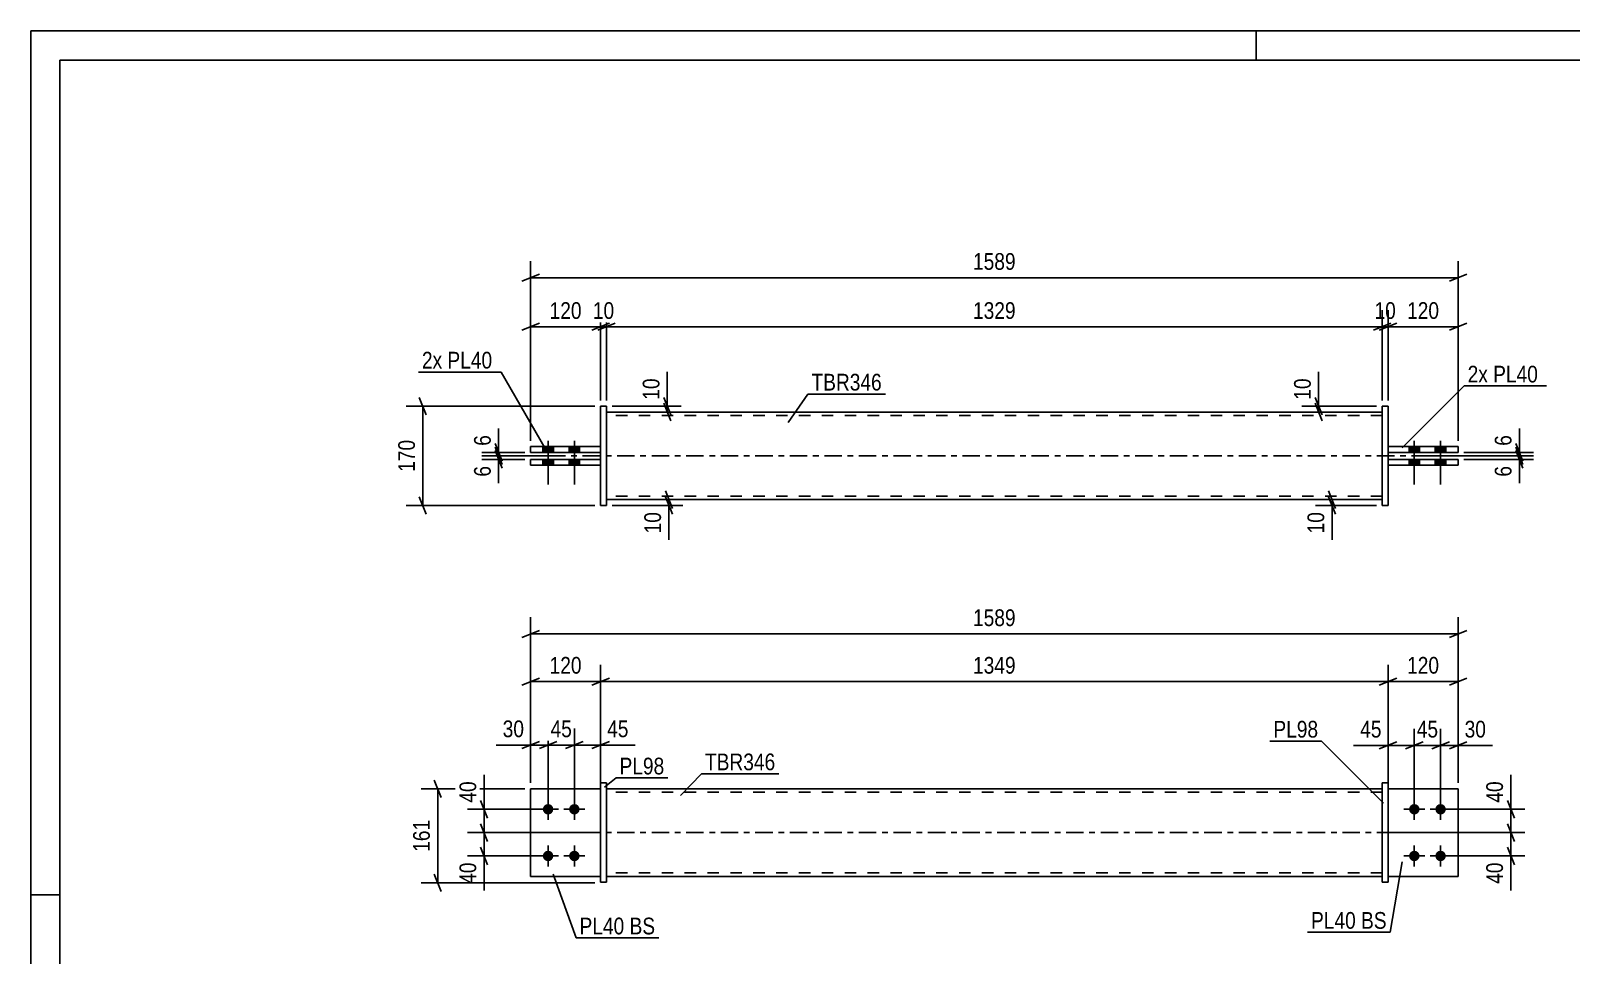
# Model space of a CAD drawing. Header units: millimetres. Extents: x 0 to 420, y 0 to 297.
# Drawn here: x 0 to 264, y 138.7 to 297 of the extents above; entities that cross this region are included whole.
import ezdxf

# ---------------------------------------------------------------- set-up
doc = ezdxf.new("R2010")
doc.units = ezdxf.units.MM
doc.linetypes.add('DXK_LINE_DOT2', pattern=[3.9198, 1.9599, -1.9599])
doc.linetypes.add('DXK_LINE_DOT3', pattern=[5.9187, 2.979, -0.9799, 0.9799, -0.9799])
doc.styles.add('Arial Narrow', font='ARIALN.TTF', dxfattribs={"height": 0.2})

# ---------------------------------------------------------------- blocks, each defined once
blk = doc.blocks.new('Unknown-581363297-1163')
at = {"color": 5, "linetype": 'Continuous'}
for p, q in [((420, 297), (0, 297)), ((0, 297), (0, 0)), ((0, 292), (0, 297)), ((210, 292), (210, 297)), ((415, 292), (5, 292)), ((5, 292), (5, 5)), ((5, 149), (0, 149))]:
    blk.add_line(p, q, dxfattribs=at)
blk = doc.blocks.new('Part-581363297-1799 - 1791')
at = {"color": 7, "linetype": 'DXK_LINE_DOT2'}
for p, q in [((244.6, 167.15), (232.6, 167.15)), ((232.6, 167.15), (232.6, 152.15)), ((244.6, 152.15), (244.6, 167.15)), ((232.6, 152.15), (244.6, 152.15))]:
    blk.add_line(p, q, dxfattribs=at)
blk = doc.blocks.new('Part-581363297-1804 - 1791')
at = {"color": 2, "linetype": 'Continuous'}
for p, q in [((244.6, 167.15), (232.6, 167.15)), ((244.6, 152.15), (244.6, 167.15)), ((232.6, 152.15), (244.6, 152.15))]:
    blk.add_line(p, q, dxfattribs=at)
at = {"color": 7, "linetype": 'DXK_LINE_DOT2'}
blk.add_line((232.6, 167.15), (232.6, 152.15), dxfattribs=at)
blk = doc.blocks.new('Part-581363297-1809 - 1791')
at = {"color": 2, "linetype": 'Continuous'}
for p, q in [((232.6, 168.15), (231.6, 168.15)), ((231.6, 168.15), (231.6, 151.15)), ((232.6, 151.15), (232.6, 168.15)), ((231.6, 151.15), (232.6, 151.15))]:
    blk.add_line(p, q, dxfattribs=at)
blk = doc.blocks.new('Part-581363297-1814 - 1791')
at = {"color": 7, "linetype": 'DXK_LINE_DOT2'}
for p, q in [((97.65, 167.15), (85.65, 167.15)), ((85.65, 167.15), (85.65, 152.15)), ((97.65, 152.15), (97.65, 167.15)), ((85.65, 152.15), (97.65, 152.15))]:
    blk.add_line(p, q, dxfattribs=at)
blk = doc.blocks.new('Part-581363297-1819 - 1791')
at = {"color": 2, "linetype": 'Continuous'}
for p, q in [((97.65, 167.15), (85.65, 167.15)), ((85.65, 167.15), (85.65, 152.15)), ((85.65, 152.15), (97.65, 152.15))]:
    blk.add_line(p, q, dxfattribs=at)
at = {"color": 7, "linetype": 'DXK_LINE_DOT2'}
blk.add_line((97.65, 152.15), (97.65, 167.15), dxfattribs=at)
blk = doc.blocks.new('Part-581363297-1824 - 1791')
at = {"color": 2, "linetype": 'Continuous'}
for p, q in [((97.65, 151.15), (97.65, 168.15)), ((97.65, 168.15), (98.65, 168.15)), ((98.65, 151.15), (98.65, 168.15)), ((97.65, 151.15), (98.65, 151.15))]:
    blk.add_line(p, q, dxfattribs=at)
blk = doc.blocks.new('Part-581363297-1829 - 1791')
at = {"color": 2, "linetype": 'Continuous'}
for p, q in [((98.65, 167.15), (231.6, 167.15)), ((98.65, 152.15), (231.6, 152.15))]:
    blk.add_line(p, q, dxfattribs=at)
at = {"color": 7, "linetype": 'DXK_LINE_DOT2'}
for p, q in [((98.65, 152.15), (98.65, 167.15)), ((231.6, 166.55), (98.65, 166.55)), ((231.6, 152.15), (231.6, 167.15)), ((231.6, 152.75), (98.65, 152.75))]:
    blk.add_line(p, q, dxfattribs=at)
at = {"color": 7, "linetype": 'DXK_LINE_DOT3'}
blk.add_line((88.65, 159.65), (241.6, 159.65), dxfattribs=at)
blk = doc.blocks.new('Bolt-581363297-1830 - 1791')
at = {"linetype": 'Continuous'}
for points in [[(237.1, 164.55, -1), (237.1, 162.75, -1)], [(241.6, 164.55, -1), (241.6, 162.75, -1)], [(237.1, 156.55, -1), (237.1, 154.75, -1)], [(241.6, 156.55, -1), (241.6, 154.75, -1)]]:
    blk.add_hatch(color=1, dxfattribs=at).paths.add_polyline_path(points)
at = {"color": 1, "linetype": 'Continuous'}
for p, q in [((237.1, 165.45), (237.1, 161.85)), ((241.6, 165.45), (241.6, 161.85)), ((235.3, 163.65), (238.9, 163.65)), ((239.8, 163.65), (243.4, 163.65)), ((237.1, 157.45), (237.1, 153.85)), ((241.6, 157.45), (241.6, 153.85)), ((235.3, 155.65), (238.9, 155.65)), ((239.8, 155.65), (243.4, 155.65))]:
    blk.add_line(p, q, dxfattribs=at)
blk = doc.blocks.new('Bolt-581363297-1831 - 1791')
at = {"linetype": 'Continuous'}
for points in [[(88.65, 162.75, -1), (88.65, 164.55, -1)], [(93.15, 162.75, -1), (93.15, 164.55, -1)], [(88.65, 154.75, -1), (88.65, 156.55, -1)], [(93.15, 154.75, -1), (93.15, 156.55, -1)]]:
    blk.add_hatch(color=1, dxfattribs=at).paths.add_polyline_path(points)
at = {"color": 1, "linetype": 'Continuous'}
for p, q in [((88.65, 161.85), (88.65, 165.45)), ((93.15, 161.85), (93.15, 165.45)), ((90.45, 163.65), (86.85, 163.65)), ((94.95, 163.65), (91.35, 163.65)), ((88.65, 153.85), (88.65, 157.45)), ((93.15, 153.85), (93.15, 157.45)), ((90.45, 155.65), (86.85, 155.65)), ((94.95, 155.65), (91.35, 155.65))]:
    blk.add_line(p, q, dxfattribs=at)
blk = doc.blocks.new('Part-581363297-2105 - 2086')
at = {"color": 2, "linetype": 'Continuous'}
for p, q in [((97.65, 215.69), (97.65, 232.69)), ((97.65, 232.69), (98.65, 232.69)), ((98.65, 215.69), (98.65, 232.69)), ((97.65, 215.69), (98.65, 215.69))]:
    blk.add_line(p, q, dxfattribs=at)
blk = doc.blocks.new('Bolt-581363297-2098 - 2086')
at = {"linetype": 'Continuous'}
for points in [[(87.75, 224.79), (89.55, 224.79), (89.55, 225.79), (87.75, 225.79)], [(87.75, 224.79), (89.55, 224.79), (89.55, 225.79), (87.75, 225.79)], [(92.25, 224.79), (94.05, 224.79), (94.05, 225.79), (92.25, 225.79)], [(92.25, 224.79), (94.05, 224.79), (94.05, 225.79), (92.25, 225.79)], [(87.75, 222.59), (89.55, 222.59), (89.55, 223.59), (87.75, 223.59)], [(87.75, 222.59), (89.55, 222.59), (89.55, 223.59), (87.75, 223.59)], [(92.25, 222.59), (94.05, 222.59), (94.05, 223.59), (92.25, 223.59)], [(92.25, 222.59), (94.05, 222.59), (94.05, 223.59), (92.25, 223.59)]]:
    blk.add_hatch(color=1, dxfattribs=at).paths.add_polyline_path(points)
at = {"color": 1, "linetype": 'Continuous'}
for p, q in [((87.75, 225.79), (87.75, 224.79)), ((87.75, 225.79), (87.75, 224.79)), ((88.65, 226.79), (88.65, 219.29)), ((88.65, 226.79), (88.65, 219.29)), ((89.55, 225.79), (89.55, 224.79)), ((89.55, 225.79), (89.55, 224.79)), ((92.25, 225.79), (92.25, 224.79)), ((92.25, 225.79), (92.25, 224.79)), ((93.15, 226.79), (93.15, 219.29)), ((93.15, 226.79), (93.15, 219.29)), ((94.05, 225.79), (94.05, 224.79)), ((94.05, 225.79), (94.05, 224.79)), ((87.75, 223.59), (87.75, 222.59)), ((87.75, 223.59), (87.75, 222.59)), ((89.55, 223.59), (89.55, 222.59)), ((89.55, 223.59), (89.55, 222.59)), ((92.25, 223.59), (92.25, 222.59)), ((92.25, 223.59), (92.25, 222.59)), ((94.05, 223.59), (94.05, 222.59)), ((94.05, 223.59), (94.05, 222.59))]:
    blk.add_line(p, q, dxfattribs=at)
blk = doc.blocks.new('Bolt-581363297-2099 - 2086')
at = {"linetype": 'Continuous'}
for points in [[(238, 225.79), (236.2, 225.79), (236.2, 224.79), (238, 224.79)], [(238, 225.79), (236.2, 225.79), (236.2, 224.79), (238, 224.79)], [(242.5, 225.79), (240.7, 225.79), (240.7, 224.79), (242.5, 224.79)], [(242.5, 225.79), (240.7, 225.79), (240.7, 224.79), (242.5, 224.79)], [(238, 223.59), (236.2, 223.59), (236.2, 222.59), (238, 222.59)], [(238, 223.59), (236.2, 223.59), (236.2, 222.59), (238, 222.59)], [(242.5, 223.59), (240.7, 223.59), (240.7, 222.59), (242.5, 222.59)], [(242.5, 223.59), (240.7, 223.59), (240.7, 222.59), (242.5, 222.59)]]:
    blk.add_hatch(color=1, dxfattribs=at).paths.add_polyline_path(points)
at = {"color": 1, "linetype": 'Continuous'}
for p, q in [((236.2, 225.79), (236.2, 224.79)), ((236.2, 225.79), (236.2, 224.79)), ((237.1, 226.79), (237.1, 219.29)), ((237.1, 226.79), (237.1, 219.29)), ((238, 225.79), (238, 224.79)), ((238, 225.79), (238, 224.79)), ((240.7, 225.79), (240.7, 224.79)), ((240.7, 225.79), (240.7, 224.79)), ((241.6, 226.79), (241.6, 219.29)), ((241.6, 226.79), (241.6, 219.29)), ((242.5, 225.79), (242.5, 224.79)), ((242.5, 225.79), (242.5, 224.79)), ((236.2, 223.59), (236.2, 222.59)), ((236.2, 223.59), (236.2, 222.59)), ((238, 223.59), (238, 222.59)), ((238, 223.59), (238, 222.59)), ((240.7, 223.59), (240.7, 222.59)), ((240.7, 223.59), (240.7, 222.59)), ((242.5, 223.59), (242.5, 222.59)), ((242.5, 223.59), (242.5, 222.59))]:
    blk.add_line(p, q, dxfattribs=at)
blk = doc.blocks.new('Part-581363297-2104 - 2086')
at = {"color": 2, "linetype": 'Continuous'}
for p, q in [((98.65, 231.69), (231.6, 231.69)), ((98.65, 216.69), (231.6, 216.69))]:
    blk.add_line(p, q, dxfattribs=at)
at = {"color": 7, "linetype": 'DXK_LINE_DOT2'}
for p, q in [((98.65, 216.69), (98.65, 231.69)), ((231.6, 231.09), (98.65, 231.09)), ((231.6, 231.69), (231.6, 216.69)), ((231.6, 217.29), (98.65, 217.29))]:
    blk.add_line(p, q, dxfattribs=at)
at = {"color": 7, "linetype": 'DXK_LINE_DOT3'}
blk.add_line((88.65, 224.19), (241.6, 224.19), dxfattribs=at)
blk = doc.blocks.new('Part-581363297-2110 - 2086')
at = {"color": 2, "linetype": 'Continuous'}
for p, q in [((85.65, 223.59), (97.65, 223.59)), ((85.65, 222.59), (85.65, 223.59)), ((97.65, 222.59), (85.65, 222.59))]:
    blk.add_line(p, q, dxfattribs=at)
at = {"color": 7, "linetype": 'DXK_LINE_DOT2'}
blk.add_line((97.65, 223.59), (97.65, 222.59), dxfattribs=at)
blk = doc.blocks.new('Part-581363297-2115 - 2086')
at = {"color": 2, "linetype": 'Continuous'}
for p, q in [((97.65, 225.79), (85.65, 225.79)), ((85.65, 224.79), (85.65, 225.79)), ((97.65, 224.79), (85.65, 224.79))]:
    blk.add_line(p, q, dxfattribs=at)
at = {"color": 7, "linetype": 'DXK_LINE_DOT2'}
blk.add_line((97.65, 224.79), (97.65, 225.79), dxfattribs=at)
blk = doc.blocks.new('Part-581363297-2116 - 2086')
at = {"color": 2, "linetype": 'Continuous'}
for p, q in [((232.6, 232.69), (231.6, 232.69)), ((231.6, 215.69), (231.6, 232.69)), ((232.6, 215.69), (232.6, 232.69)), ((232.6, 215.69), (231.6, 215.69))]:
    blk.add_line(p, q, dxfattribs=at)
blk = doc.blocks.new('Part-581363297-2121 - 2086')
at = {"color": 2, "linetype": 'Continuous'}
for p, q in [((244.6, 223.59), (232.6, 223.59)), ((232.6, 222.59), (244.6, 222.59)), ((244.6, 222.59), (244.6, 223.59))]:
    blk.add_line(p, q, dxfattribs=at)
at = {"color": 7, "linetype": 'DXK_LINE_DOT2'}
blk.add_line((232.6, 223.59), (232.6, 222.59), dxfattribs=at)
blk = doc.blocks.new('Part-581363297-2126 - 2086')
at = {"color": 2, "linetype": 'Continuous'}
for p, q in [((244.6, 225.79), (232.6, 225.79)), ((232.6, 224.79), (244.6, 224.79)), ((244.6, 224.79), (244.6, 225.79))]:
    blk.add_line(p, q, dxfattribs=at)
at = {"color": 7, "linetype": 'DXK_LINE_DOT2'}
blk.add_line((232.6, 225.79), (232.6, 224.79), dxfattribs=at)
blk = doc.blocks.new('StraightDimension-581363297-1850 - 1791')
at = {"color": 7, "linetype": 'Continuous'}
for p, q in [((237.1, 164.65), (237.1, 177.44)), ((241.6, 164.65), (241.6, 177.44)), ((235.6, 173.99), (238.6, 175.19)), ((237.1, 174.59), (241.6, 174.59)), ((243.1, 175.19), (240.1, 173.99))]:
    blk.add_line(p, q, dxfattribs=at)
at = {"color": 0}
blk.add_wipeout([(241.78, 175.34), (241.78, 179.54), (236.92, 179.54), (236.92, 175.34)], dxfattribs=at)
at = {"color": 3, "style": 'Arial Narrow'}
blk.add_text('45', height=2.863, dxfattribs=at).set_placement((237.52, 175.94))
blk = doc.blocks.new('StraightDimension-581363297-1863 - 1791')
at = {"color": 7, "linetype": 'Continuous'}
for p, q in [((232.6, 168.15), (232.6, 177.44)), ((237.1, 164.65), (237.1, 177.44)), ((231.1, 173.99), (234.1, 175.19)), ((232.6, 174.59), (237.1, 174.59)), ((238.6, 175.19), (235.6, 173.99))]:
    blk.add_line(p, q, dxfattribs=at)
at = {"color": 0}
blk.add_wipeout([(232.07, 175.34), (232.07, 179.54), (227.22, 179.54), (227.22, 175.34)], dxfattribs=at)
at = {"color": 7, "linetype": 'Continuous'}
blk.add_line((232.6, 174.59), (226.69, 174.59), dxfattribs=at)
blk.add_line((232.6, 174.59), (226.69, 174.59), dxfattribs=at)
at = {"color": 3, "style": 'Arial Narrow'}
blk.add_text('45', height=2.863, dxfattribs=at).set_placement((227.82, 175.94))
blk = doc.blocks.new('StraightDimension-581363297-1953 - 1791')
at = {"color": 7, "linetype": 'Continuous'}
for p, q in [((85.65, 168.15), (85.65, 188.38)), ((97.65, 160.65), (97.65, 188.38)), ((84.15, 184.93), (87.15, 186.13)), ((85.65, 185.53), (97.65, 185.53)), ((99.15, 186.13), (96.15, 184.93))]:
    blk.add_line(p, q, dxfattribs=at)
at = {"color": 0}
blk.add_wipeout([(94.99, 186.28), (94.99, 190.48), (88.31, 190.48), (88.31, 186.28)], dxfattribs=at)
at = {"color": 3, "style": 'Arial Narrow'}
blk.add_text('120', height=2.863, dxfattribs=at).set_placement((88.91, 186.88))
blk = doc.blocks.new('StraightDimension-581363297-1880 - 1791')
at = {"color": 7, "linetype": 'Continuous'}
for p, q in [((85.65, 168.15), (85.65, 196.53)), ((244.6, 168.15), (244.6, 196.53)), ((87.15, 194.28), (84.15, 193.08)), ((85.65, 193.68), (244.6, 193.68)), ((243.1, 193.08), (246.1, 194.28))]:
    blk.add_line(p, q, dxfattribs=at)
at = {"color": 0}
blk.add_wipeout([(169.38, 194.43), (169.38, 198.63), (160.87, 198.63), (160.87, 194.43)], dxfattribs=at)
at = {"color": 3, "style": 'Arial Narrow'}
blk.add_text('1589', height=2.863, dxfattribs=at).set_placement((161.47, 195.03))
blk = doc.blocks.new('StraightDimension-581363297-1834 - 1791')
at = {"color": 7, "linetype": 'Continuous'}
for p, q in [((241.6, 164.65), (241.6, 177.44)), ((244.6, 168.15), (244.6, 177.44)), ((240.1, 173.99), (243.1, 175.19)), ((241.6, 174.59), (244.6, 174.59)), ((246.1, 175.19), (243.1, 173.99))]:
    blk.add_line(p, q, dxfattribs=at)
at = {"color": 0}
blk.add_wipeout([(249.98, 175.34), (249.98, 179.54), (245.12, 179.54), (245.12, 175.34)], dxfattribs=at)
at = {"color": 7, "linetype": 'Continuous'}
blk.add_line((244.6, 174.59), (250.51, 174.59), dxfattribs=at)
blk.add_line((244.6, 174.59), (250.51, 174.59), dxfattribs=at)
at = {"color": 3, "style": 'Arial Narrow'}
blk.add_text('30', height=2.863, dxfattribs=at).set_placement((245.72, 175.94))
blk = doc.blocks.new('StraightDimension-581363297-1900 - 1791')
at = {"color": 7, "linetype": 'Continuous'}
for p, q in [((253.04, 161.15), (254.24, 158.15)), ((233.6, 159.65), (256.04, 159.65)), ((253.64, 155.65), (253.64, 159.65)), ((254.24, 154.15), (253.04, 157.15)), ((242.6, 155.65), (256.04, 155.65))]:
    blk.add_line(p, q, dxfattribs=at)
at = {"color": 0}
blk.add_wipeout([(252.89, 155.13), (248.69, 155.13), (248.69, 150.27), (252.89, 150.27)], dxfattribs=at)
at = {"color": 7, "linetype": 'Continuous'}
blk.add_line((253.64, 155.65), (253.64, 149.75), dxfattribs=at)
blk.add_line((253.64, 155.65), (253.64, 149.75), dxfattribs=at)
at = {"color": 3, "style": 'Arial Narrow'}
blk.add_text('40', height=2.863, rotation=90.0002, dxfattribs=at).set_placement((252.29, 150.87))
blk = doc.blocks.new('StraightDimension-581363297-2037 - 1791')
at = {"color": 7, "linetype": 'Continuous'}
for p, q in [((77.08, 161.15), (78.28, 158.15)), ((96.65, 159.65), (74.83, 159.65)), ((77.68, 155.65), (77.68, 159.65)), ((78.28, 154.15), (77.08, 157.15)), ((87.65, 155.65), (74.83, 155.65))]:
    blk.add_line(p, q, dxfattribs=at)
at = {"color": 0}
blk.add_wipeout([(76.93, 155.13), (72.73, 155.13), (72.73, 150.27), (76.93, 150.27)], dxfattribs=at)
at = {"color": 7, "linetype": 'Continuous'}
blk.add_line((77.68, 155.65), (77.68, 149.75), dxfattribs=at)
blk.add_line((77.68, 155.65), (77.68, 149.75), dxfattribs=at)
at = {"color": 3, "style": 'Arial Narrow'}
blk.add_text('40', height=2.863, rotation=90.0002, dxfattribs=at).set_placement((76.33, 150.87))
blk = doc.blocks.new('StraightDimension-581363297-1909 - 1791')
at = {"color": 7, "linetype": 'Continuous'}
for p, q in [((253.04, 165.15), (254.24, 162.15)), ((242.6, 163.65), (256.04, 163.65)), ((254.24, 158.15), (253.04, 161.15)), ((253.64, 159.65), (253.64, 163.65)), ((233.6, 159.65), (256.04, 159.65))]:
    blk.add_line(p, q, dxfattribs=at)
at = {"color": 0}
blk.add_wipeout([(252.89, 169.04), (248.69, 169.04), (248.69, 164.18), (252.89, 164.18)], dxfattribs=at)
at = {"color": 7, "linetype": 'Continuous'}
blk.add_line((253.64, 163.65), (253.64, 169.56), dxfattribs=at)
blk.add_line((253.64, 163.65), (253.64, 169.56), dxfattribs=at)
at = {"color": 3, "style": 'Arial Narrow'}
blk.add_text('40', height=2.863, rotation=90.0002, dxfattribs=at).set_placement((252.29, 164.78))
blk = doc.blocks.new('StraightDimension-581363297-1919 - 1791')
at = {"color": 7, "linetype": 'Continuous'}
for p, q in [((232.6, 168.15), (232.6, 188.38)), ((244.6, 168.15), (244.6, 188.38)), ((231.1, 184.93), (234.1, 186.13)), ((232.6, 185.53), (244.6, 185.53)), ((246.1, 186.13), (243.1, 184.93))]:
    blk.add_line(p, q, dxfattribs=at)
at = {"color": 0}
blk.add_wipeout([(241.94, 186.28), (241.94, 190.48), (235.26, 190.48), (235.26, 186.28)], dxfattribs=at)
at = {"color": 3, "style": 'Arial Narrow'}
blk.add_text('120', height=2.863, dxfattribs=at).set_placement((235.86, 186.88))
blk = doc.blocks.new('StraightDimension-581363297-1938 - 1791')
at = {"color": 7, "linetype": 'Continuous'}
for p, q in [((97.65, 160.65), (97.65, 188.38)), ((232.6, 168.15), (232.6, 188.38)), ((99.15, 186.13), (96.15, 184.93)), ((97.65, 185.53), (232.6, 185.53)), ((231.1, 184.93), (234.1, 186.13))]:
    blk.add_line(p, q, dxfattribs=at)
at = {"color": 0}
blk.add_wipeout([(169.38, 186.28), (169.38, 190.48), (160.87, 190.48), (160.87, 186.28)], dxfattribs=at)
at = {"color": 3, "style": 'Arial Narrow'}
blk.add_text('1349', height=2.863, dxfattribs=at).set_placement((161.47, 186.88))
blk = doc.blocks.new('StraightDimension-581363297-1969 - 1791')
at = {"color": 7, "linetype": 'Continuous'}
for p, q in [((85.65, 168.15), (85.65, 177.5)), ((88.65, 164.65), (88.65, 177.5)), ((84.15, 174.05), (87.15, 175.25)), ((85.65, 174.65), (88.65, 174.65)), ((90.15, 175.25), (87.15, 174.05))]:
    blk.add_line(p, q, dxfattribs=at)
at = {"color": 0}
blk.add_wipeout([(85.12, 175.4), (85.12, 179.6), (80.27, 179.6), (80.27, 175.4)], dxfattribs=at)
at = {"color": 7, "linetype": 'Continuous'}
blk.add_line((85.65, 174.65), (79.74, 174.65), dxfattribs=at)
blk.add_line((85.65, 174.65), (79.74, 174.65), dxfattribs=at)
at = {"color": 3, "style": 'Arial Narrow'}
blk.add_text('30', height=2.863, dxfattribs=at).set_placement((80.87, 176))
blk = doc.blocks.new('StraightDimension-581363297-1985 - 1791')
at = {"color": 7, "linetype": 'Continuous'}
for p, q in [((88.65, 164.65), (88.65, 177.5)), ((93.15, 164.65), (93.15, 177.5)), ((87.15, 174.05), (90.15, 175.25)), ((88.65, 174.65), (93.15, 174.65)), ((94.65, 175.25), (91.65, 174.05))]:
    blk.add_line(p, q, dxfattribs=at)
at = {"color": 0}
blk.add_wipeout([(93.33, 175.4), (93.33, 179.6), (88.47, 179.6), (88.47, 175.4)], dxfattribs=at)
at = {"color": 3, "style": 'Arial Narrow'}
blk.add_text('45', height=2.863, dxfattribs=at).set_placement((89.07, 176))
blk = doc.blocks.new('StraightDimension-581363297-1998 - 1791')
at = {"color": 7, "linetype": 'Continuous'}
for p, q in [((93.15, 164.65), (93.15, 177.5)), ((97.65, 168.15), (97.65, 177.5)), ((91.65, 174.05), (94.65, 175.25)), ((93.15, 174.65), (97.65, 174.65)), ((99.15, 175.25), (96.15, 174.05))]:
    blk.add_line(p, q, dxfattribs=at)
at = {"color": 0}
blk.add_wipeout([(103.03, 175.4), (103.03, 179.6), (98.17, 179.6), (98.17, 175.4)], dxfattribs=at)
at = {"color": 7, "linetype": 'Continuous'}
blk.add_line((97.65, 174.65), (103.56, 174.65), dxfattribs=at)
blk.add_line((97.65, 174.65), (103.56, 174.65), dxfattribs=at)
at = {"color": 3, "style": 'Arial Narrow'}
blk.add_text('45', height=2.863, dxfattribs=at).set_placement((98.77, 176))
blk = doc.blocks.new('StraightDimension-581363297-2015 - 1791')
at = {"color": 7, "linetype": 'Continuous'}
for p, q in [((84.65, 167.15), (66.88, 167.15)), ((70.33, 165.65), (69.13, 168.65)), ((69.73, 151.05), (69.73, 167.15)), ((96.65, 151.05), (66.88, 151.05)), ((69.13, 152.55), (70.33, 149.55))]:
    blk.add_line(p, q, dxfattribs=at)
at = {"color": 0}
blk.add_wipeout([(68.98, 162.45), (64.78, 162.45), (64.78, 155.76), (68.98, 155.76)], dxfattribs=at)
at = {"color": 3, "style": 'Arial Narrow'}
blk.add_text('161', height=2.863, rotation=90.0002, dxfattribs=at).set_placement((68.38, 156.36))
blk = doc.blocks.new('StraightDimension-581363297-2046 - 1791')
at = {"color": 7, "linetype": 'Continuous'}
for p, q in [((77.08, 165.15), (78.28, 162.15)), ((87.65, 163.65), (74.83, 163.65)), ((78.28, 158.15), (77.08, 161.15)), ((77.68, 159.65), (77.68, 163.65)), ((96.65, 159.65), (74.83, 159.65))]:
    blk.add_line(p, q, dxfattribs=at)
at = {"color": 0}
blk.add_wipeout([(76.93, 169.04), (72.73, 169.04), (72.73, 164.18), (76.93, 164.18)], dxfattribs=at)
at = {"color": 7, "linetype": 'Continuous'}
blk.add_line((77.68, 163.65), (77.68, 169.56), dxfattribs=at)
blk.add_line((77.68, 163.65), (77.68, 169.56), dxfattribs=at)
at = {"color": 3, "style": 'Arial Narrow'}
blk.add_text('40', height=2.863, rotation=90.0002, dxfattribs=at).set_placement((76.33, 164.78))
blk = doc.blocks.new('StraightDimension-581363297-2162 - 2086')
at = {"color": 7, "linetype": 'Continuous'}
for p, q in [((231.6, 233.69), (231.6, 249.15)), ((232.6, 233.69), (232.6, 249.15)), ((230.1, 245.7), (233.1, 246.9)), ((234.1, 246.9), (231.1, 245.7)), ((231.6, 246.3), (232.6, 246.3))]:
    blk.add_line(p, q, dxfattribs=at)
at = {"color": 0}
blk.add_wipeout([(234.53, 247.05), (234.53, 251.25), (229.67, 251.25), (229.67, 247.05)], dxfattribs=at)
at = {"color": 3, "style": 'Arial Narrow'}
blk.add_text('10', height=2.863, dxfattribs=at).set_placement((230.27, 247.65))
blk = doc.blocks.new('StraightDimension-581363297-2192 - 2086')
at = {"color": 7, "linetype": 'Continuous'}
for p, q in [((85.65, 226.79), (85.65, 249.15)), ((97.65, 233.69), (97.65, 249.15)), ((84.15, 245.7), (87.15, 246.9)), ((85.65, 246.3), (97.65, 246.3)), ((99.15, 246.9), (96.15, 245.7))]:
    blk.add_line(p, q, dxfattribs=at)
at = {"color": 0}
blk.add_wipeout([(94.99, 247.05), (94.99, 251.25), (88.31, 251.25), (88.31, 247.05)], dxfattribs=at)
at = {"color": 3, "style": 'Arial Narrow'}
blk.add_text('120', height=2.863, dxfattribs=at).set_placement((88.91, 247.65))
blk = doc.blocks.new('StraightDimension-581363297-2128 - 2086')
at = {"color": 7, "linetype": 'Continuous'}
for p, q in [((230.6, 216.69), (220.15, 216.69)), ((222.4, 218.19), (223.6, 215.19)), ((223.6, 214.19), (222.4, 217.19)), ((223, 215.69), (223, 216.69)), ((230.6, 215.69), (220.15, 215.69))]:
    blk.add_line(p, q, dxfattribs=at)
at = {"color": 0}
blk.add_wipeout([(222.25, 215.16), (218.05, 215.16), (218.05, 210.31), (222.25, 210.31)], dxfattribs=at)
at = {"color": 7, "linetype": 'Continuous'}
blk.add_line((223, 215.69), (223, 209.78), dxfattribs=at)
blk.add_line((223, 215.69), (223, 209.78), dxfattribs=at)
at = {"color": 3, "style": 'Arial Narrow'}
blk.add_text('10', height=2.863, rotation=90.0002, dxfattribs=at).set_placement((221.65, 210.91))
blk = doc.blocks.new('StraightDimension-581363297-2202 - 2086')
at = {"color": 7, "linetype": 'Continuous'}
for p, q in [((232.6, 233.69), (232.6, 249.15)), ((244.6, 226.79), (244.6, 249.15)), ((231.1, 245.7), (234.1, 246.9)), ((232.6, 246.3), (244.6, 246.3)), ((246.1, 246.9), (243.1, 245.7))]:
    blk.add_line(p, q, dxfattribs=at)
at = {"color": 0}
blk.add_wipeout([(241.94, 247.05), (241.94, 251.25), (235.26, 251.25), (235.26, 247.05)], dxfattribs=at)
at = {"color": 3, "style": 'Arial Narrow'}
blk.add_text('120', height=2.863, dxfattribs=at).set_placement((235.86, 247.65))
blk = doc.blocks.new('StraightDimension-581363297-2138 - 2086')
at = {"color": 7, "linetype": 'Continuous'}
for p, q in [((230.6, 232.69), (217.85, 232.69)), ((220.1, 234.19), (221.3, 231.19)), ((221.3, 230.19), (220.1, 233.19)), ((220.7, 231.69), (220.7, 232.69)), ((230.6, 231.69), (217.85, 231.69))]:
    blk.add_line(p, q, dxfattribs=at)
at = {"color": 0}
blk.add_wipeout([(219.95, 238.07), (215.75, 238.07), (215.75, 233.21), (219.95, 233.21)], dxfattribs=at)
at = {"color": 7, "linetype": 'Continuous'}
blk.add_line((220.7, 232.69), (220.7, 238.59), dxfattribs=at)
blk.add_line((220.7, 232.69), (220.7, 238.59), dxfattribs=at)
at = {"color": 3, "style": 'Arial Narrow'}
blk.add_text('10', height=2.863, rotation=90.0002, dxfattribs=at).set_placement((219.35, 233.81))
blk = doc.blocks.new('StraightDimension-581363297-2151 - 2086')
at = {"color": 7, "linetype": 'Continuous'}
for p, q in [((85.65, 226.79), (85.65, 257.56)), ((244.6, 226.79), (244.6, 257.56)), ((87.15, 255.31), (84.15, 254.11)), ((85.65, 254.71), (244.6, 254.71)), ((243.1, 254.11), (246.1, 255.31))]:
    blk.add_line(p, q, dxfattribs=at)
at = {"color": 0}
blk.add_wipeout([(169.38, 255.46), (169.38, 259.66), (160.87, 259.66), (160.87, 255.46)], dxfattribs=at)
at = {"color": 3, "style": 'Arial Narrow'}
blk.add_text('1589', height=2.863, dxfattribs=at).set_placement((161.47, 256.06))
blk = doc.blocks.new('StraightDimension-581363297-2172 - 2086')
at = {"color": 7, "linetype": 'Continuous'}
for p, q in [((98.65, 233.69), (98.65, 249.15)), ((231.6, 233.69), (231.6, 249.15)), ((100.15, 246.9), (97.15, 245.7)), ((98.65, 246.3), (231.6, 246.3)), ((230.1, 245.7), (233.1, 246.9))]:
    blk.add_line(p, q, dxfattribs=at)
at = {"color": 0}
blk.add_wipeout([(169.38, 247.05), (169.38, 251.25), (160.87, 251.25), (160.87, 247.05)], dxfattribs=at)
at = {"color": 3, "style": 'Arial Narrow'}
blk.add_text('1329', height=2.863, dxfattribs=at).set_placement((161.47, 247.65))
blk = doc.blocks.new('StraightDimension-581363297-2182 - 2086')
at = {"color": 7, "linetype": 'Continuous'}
for p, q in [((97.65, 233.69), (97.65, 249.15)), ((98.65, 233.69), (98.65, 249.15)), ((96.15, 245.7), (99.15, 246.9)), ((100.15, 246.9), (97.15, 245.7)), ((97.65, 246.3), (98.65, 246.3))]:
    blk.add_line(p, q, dxfattribs=at)
at = {"color": 0}
blk.add_wipeout([(100.58, 247.05), (100.58, 251.25), (95.72, 251.25), (95.72, 247.05)], dxfattribs=at)
at = {"color": 3, "style": 'Arial Narrow'}
blk.add_text('10', height=2.863, dxfattribs=at).set_placement((96.32, 247.65))
blk = doc.blocks.new('StraightDimension-581363297-2213 - 2086')
at = {"color": 7, "linetype": 'Continuous'}
for p, q in [((99.65, 216.69), (111.75, 216.69)), ((108.75, 218.19), (109.95, 215.19)), ((109.95, 214.19), (108.75, 217.19)), ((109.35, 215.69), (109.35, 216.69)), ((99.65, 215.69), (111.75, 215.69))]:
    blk.add_line(p, q, dxfattribs=at)
at = {"color": 0}
blk.add_wipeout([(108.6, 215.16), (104.4, 215.16), (104.4, 210.31), (108.6, 210.31)], dxfattribs=at)
at = {"color": 7, "linetype": 'Continuous'}
blk.add_line((109.35, 215.69), (109.35, 209.78), dxfattribs=at)
blk.add_line((109.35, 215.69), (109.35, 209.78), dxfattribs=at)
at = {"color": 3, "style": 'Arial Narrow'}
blk.add_text('10', height=2.863, rotation=90.0002, dxfattribs=at).set_placement((108, 210.91))
blk = doc.blocks.new('StraightDimension-581363297-2223 - 2086')
at = {"color": 7, "linetype": 'Continuous'}
for p, q in [((99.65, 232.69), (111.48, 232.69)), ((108.48, 234.19), (109.68, 231.19)), ((109.68, 230.19), (108.48, 233.19)), ((109.08, 231.69), (109.08, 232.69)), ((99.65, 231.69), (111.48, 231.69))]:
    blk.add_line(p, q, dxfattribs=at)
at = {"color": 0}
blk.add_wipeout([(108.33, 238.07), (104.13, 238.07), (104.13, 233.21), (108.33, 233.21)], dxfattribs=at)
at = {"color": 7, "linetype": 'Continuous'}
blk.add_line((109.08, 232.69), (109.08, 238.59), dxfattribs=at)
blk.add_line((109.08, 232.69), (109.08, 238.59), dxfattribs=at)
at = {"color": 3, "style": 'Arial Narrow'}
blk.add_text('10', height=2.863, rotation=90.0002, dxfattribs=at).set_placement((107.73, 233.81))
blk = doc.blocks.new('StraightDimension-581363297-2234 - 2086')
at = {"color": 7, "linetype": 'Continuous'}
for p, q in [((254.5, 225.69), (255.7, 222.69)), ((255.7, 222.09), (254.5, 225.09)), ((236.94, 224.19), (257.5, 224.19)), ((245.6, 223.59), (257.5, 223.59)), ((255.1, 223.59), (255.1, 224.19))]:
    blk.add_line(p, q, dxfattribs=at)
at = {"color": 0}
blk.add_wipeout([(254.35, 223.06), (250.15, 223.06), (250.15, 220.03), (254.35, 220.03)], dxfattribs=at)
at = {"color": 7, "linetype": 'Continuous'}
blk.add_line((255.1, 223.59), (255.1, 219.51), dxfattribs=at)
blk.add_line((255.1, 223.59), (255.1, 219.51), dxfattribs=at)
at = {"color": 3, "style": 'Arial Narrow'}
blk.add_text('6', height=2.86, rotation=90.0002, dxfattribs=at).set_placement((253.75, 220.63))
blk = doc.blocks.new('StraightDimension-581363297-2241 - 2086')
at = {"color": 7, "linetype": 'Continuous'}
for p, q in [((245.6, 224.79), (257.5, 224.79)), ((254.5, 226.29), (255.7, 223.29)), ((255.7, 222.69), (254.5, 225.69)), ((255.1, 224.19), (255.1, 224.79)), ((236.94, 224.19), (257.5, 224.19))]:
    blk.add_line(p, q, dxfattribs=at)
at = {"color": 0}
blk.add_wipeout([(254.35, 228.34), (250.15, 228.34), (250.15, 225.31), (254.35, 225.31)], dxfattribs=at)
at = {"color": 7, "linetype": 'Continuous'}
blk.add_line((255.1, 224.79), (255.1, 228.87), dxfattribs=at)
blk.add_line((255.1, 224.79), (255.1, 228.87), dxfattribs=at)
at = {"color": 3, "style": 'Arial Narrow'}
blk.add_text('6', height=2.86, rotation=90.0002, dxfattribs=at).set_placement((253.75, 225.91))
blk = doc.blocks.new('StraightDimension-581363297-2248 - 2086')
at = {"color": 7, "linetype": 'Continuous'}
for p, q in [((96.65, 232.69), (64.33, 232.69)), ((67.78, 231.19), (66.58, 234.19)), ((67.18, 215.69), (67.18, 232.69)), ((66.58, 217.19), (67.78, 214.19)), ((96.65, 215.69), (64.33, 215.69))]:
    blk.add_line(p, q, dxfattribs=at)
at = {"color": 0}
blk.add_wipeout([(66.43, 227.53), (62.23, 227.53), (62.23, 220.85), (66.43, 220.85)], dxfattribs=at)
at = {"color": 3, "style": 'Arial Narrow'}
blk.add_text('170', height=2.863, rotation=90.0002, dxfattribs=at).set_placement((65.83, 221.45))
blk = doc.blocks.new('StraightDimension-581363297-2259 - 2086')
at = {"color": 7, "linetype": 'Continuous'}
for p, q in [((79.57, 225.69), (80.77, 222.69)), ((80.77, 222.09), (79.57, 225.09)), ((89.9, 224.19), (77.32, 224.19)), ((84.65, 223.59), (77.32, 223.59)), ((80.17, 223.59), (80.17, 224.19))]:
    blk.add_line(p, q, dxfattribs=at)
at = {"color": 0}
blk.add_wipeout([(79.42, 223.06), (75.22, 223.06), (75.22, 220.03), (79.42, 220.03)], dxfattribs=at)
at = {"color": 7, "linetype": 'Continuous'}
blk.add_line((80.17, 223.59), (80.17, 219.51), dxfattribs=at)
blk.add_line((80.17, 223.59), (80.17, 219.51), dxfattribs=at)
at = {"color": 3, "style": 'Arial Narrow'}
blk.add_text('6', height=2.86, rotation=90.0002, dxfattribs=at).set_placement((78.82, 220.63))
blk = doc.blocks.new('StraightDimension-581363297-2269 - 2086')
at = {"color": 7, "linetype": 'Continuous'}
for p, q in [((84.65, 224.79), (77.32, 224.79)), ((79.57, 226.29), (80.77, 223.29)), ((80.77, 222.69), (79.57, 225.69)), ((80.17, 224.19), (80.17, 224.79)), ((89.9, 224.19), (77.32, 224.19))]:
    blk.add_line(p, q, dxfattribs=at)
at = {"color": 0}
blk.add_wipeout([(79.42, 228.34), (75.22, 228.34), (75.22, 225.31), (79.42, 225.31)], dxfattribs=at)
at = {"color": 7, "linetype": 'Continuous'}
blk.add_line((80.17, 224.79), (80.17, 228.87), dxfattribs=at)
blk.add_line((80.17, 224.79), (80.17, 228.87), dxfattribs=at)
at = {"color": 3, "style": 'Arial Narrow'}
blk.add_text('6', height=2.86, rotation=90.0002, dxfattribs=at).set_placement((78.82, 225.91))
blk = doc.blocks.new('Mark-581363297-1820 - 1791')
at = {"color": 0}
blk.add_wipeout([(108.57, 169.62), (108.57, 172.62), (100.89, 172.62), (100.89, 169.62)], dxfattribs=at)
blk.add_wipeout([(108.57, 169.62), (108.57, 172.62), (100.89, 172.62), (100.89, 169.62)], dxfattribs=at)
at = {"color": 30, "linetype": 'Continuous'}
for p, q in [((98.34, 167.46), (100.29, 169.02)), ((100.29, 169.02), (109.17, 169.02))]:
    blk.add_line(p, q, dxfattribs=at)
at = {"color": 3, "style": 'Arial Narrow'}
blk.add_text('PL98', height=2.863, dxfattribs=at).set_placement((100.89, 169.62))
blk = doc.blocks.new('Mark-581363297-1805 - 1791')
at = {"color": 0}
blk.add_wipeout([(220.62, 175.93), (220.62, 178.93), (212.95, 178.93), (212.95, 175.93)], dxfattribs=at)
blk.add_wipeout([(220.62, 175.93), (220.62, 178.93), (212.95, 178.93), (212.95, 175.93)], dxfattribs=at)
at = {"color": 30, "linetype": 'Continuous'}
for p in [(212.35, 175.33), (231.83, 164.72)]:
    blk.add_line(p, (221.22, 175.33), dxfattribs=at)
at = {"color": 3, "style": 'Arial Narrow'}
blk.add_text('PL98', height=2.863, dxfattribs=at).set_placement((212.95, 175.93))
blk = doc.blocks.new('Mark-581363297-1825 - 1791')
at = {"color": 0}
blk.add_wipeout([(127.59, 170.33), (127.59, 173.33), (115.54, 173.33), (115.54, 170.33)], dxfattribs=at)
blk.add_wipeout([(127.59, 170.33), (127.59, 173.33), (115.54, 173.33), (115.54, 170.33)], dxfattribs=at)
at = {"color": 30, "linetype": 'Continuous'}
for p, q in [((111.33, 165.99), (114.94, 169.73)), ((114.94, 169.73), (128.19, 169.73))]:
    blk.add_line(p, q, dxfattribs=at)
at = {"color": 3, "style": 'Arial Narrow'}
blk.add_text('TBR346', height=2.863, dxfattribs=at).set_placement((115.54, 170.33))
blk = doc.blocks.new('MarkSet-581363297-2071 - 1791')
at = {"color": 0}
blk.add_wipeout([(101.71, 142.22), (101.71, 145.22), (94.04, 145.22), (94.04, 142.22)], dxfattribs=at)
blk.add_wipeout([(101.71, 142.22), (101.71, 145.22), (94.04, 145.22), (94.04, 142.22)], dxfattribs=at)
at = {"color": 30, "linetype": 'Continuous'}
blk.add_line((89.54, 152.55), (93.44, 141.62), dxfattribs=at)
at = {"color": 0}
blk.add_wipeout([(107, 142.22), (107, 145.22), (102.61, 145.22), (102.61, 142.22)], dxfattribs=at)
blk.add_wipeout([(107, 142.22), (107, 145.22), (102.61, 145.22), (102.61, 142.22)], dxfattribs=at)
at = {"color": 30, "linetype": 'Continuous'}
blk.add_line((93.44, 141.62), (107.6, 141.62), dxfattribs=at)
at = {"color": 3, "style": 'Arial Narrow'}
for s, p in [('PL40', (94.04, 142.22)), ('BS', (102.61, 142.22))]:
    blk.add_text(s, height=2.863, dxfattribs=at).set_placement(p)
blk = doc.blocks.new('MarkSet-581363297-2077 - 1791')
at = {"color": 0}
blk.add_wipeout([(227.07, 143.18), (227.07, 146.18), (219.4, 146.18), (219.4, 143.18)], dxfattribs=at)
blk.add_wipeout([(227.07, 143.18), (227.07, 146.18), (219.4, 146.18), (219.4, 143.18)], dxfattribs=at)
blk.add_wipeout([(232.36, 143.18), (232.36, 146.18), (227.97, 146.18), (227.97, 143.18)], dxfattribs=at)
blk.add_wipeout([(232.36, 143.18), (232.36, 146.18), (227.97, 146.18), (227.97, 143.18)], dxfattribs=at)
at = {"color": 30, "linetype": 'Continuous'}
for p in [(235.03, 154.66), (218.8, 142.58)]:
    blk.add_line(p, (232.96, 142.58), dxfattribs=at)
at = {"color": 3, "style": 'Arial Narrow'}
for s, p in [('PL40', (219.4, 143.18)), ('BS', (227.97, 143.18))]:
    blk.add_text(s, height=2.863, dxfattribs=at).set_placement(p)
blk = doc.blocks.new('Mark-581363297-2100 - 2086')
at = {"color": 0}
blk.add_wipeout([(145.85, 235.38), (145.85, 238.38), (133.79, 238.38), (133.79, 235.38)], dxfattribs=at)
blk.add_wipeout([(145.85, 235.38), (145.85, 238.38), (133.79, 238.38), (133.79, 235.38)], dxfattribs=at)
at = {"color": 30, "linetype": 'Continuous'}
for p, q in [((129.82, 229.93), (133.19, 234.78)), ((133.19, 234.78), (146.45, 234.78))]:
    blk.add_line(p, q, dxfattribs=at)
at = {"color": 3, "style": 'Arial Narrow'}
blk.add_text('TBR346', height=2.863, dxfattribs=at).set_placement((133.79, 235.38))
blk = doc.blocks.new('MarkSet-581363297-2307 - 2086')
at = {"color": 30, "linetype": 'Continuous'}
blk.add_line((88.08, 225.56), (80.58, 238.55), dxfattribs=at)
at = {"color": 0}
blk.add_wipeout([(70.5, 239.15), (70.5, 242.15), (67.03, 242.15), (67.03, 239.15)], dxfattribs=at)
blk.add_wipeout([(70.5, 239.15), (70.5, 242.15), (67.03, 242.15), (67.03, 239.15)], dxfattribs=at)
blk.add_wipeout([(79.08, 239.15), (79.08, 242.15), (71.4, 242.15), (71.4, 239.15)], dxfattribs=at)
blk.add_wipeout([(79.08, 239.15), (79.08, 242.15), (71.4, 242.15), (71.4, 239.15)], dxfattribs=at)
at = {"color": 30, "linetype": 'Continuous'}
blk.add_line((66.43, 238.55), (80.58, 238.55), dxfattribs=at)
at = {"color": 3, "style": 'Arial Narrow'}
for s, p in [('2x', (67.03, 239.15)), ('PL40', (71.4, 239.15))]:
    blk.add_text(s, height=2.863, dxfattribs=at).set_placement(p)
blk = doc.blocks.new('MarkSet-581363297-2301 - 2086')
at = {"color": 0}
blk.add_wipeout([(249.71, 236.76), (249.71, 239.76), (246.24, 239.76), (246.24, 236.76)], dxfattribs=at)
blk.add_wipeout([(249.71, 236.76), (249.71, 239.76), (246.24, 239.76), (246.24, 236.76)], dxfattribs=at)
at = {"color": 30, "linetype": 'Continuous'}
blk.add_line((235.03, 225.56), (245.64, 236.16), dxfattribs=at)
at = {"color": 0}
blk.add_wipeout([(258.28, 236.76), (258.28, 239.76), (250.61, 239.76), (250.61, 236.76)], dxfattribs=at)
blk.add_wipeout([(258.28, 236.76), (258.28, 239.76), (250.61, 239.76), (250.61, 236.76)], dxfattribs=at)
at = {"color": 30, "linetype": 'Continuous'}
blk.add_line((245.64, 236.16), (259.78, 236.16), dxfattribs=at)
at = {"color": 3, "style": 'Arial Narrow'}
for s, p in [('2x', (246.24, 236.76)), ('PL40', (250.61, 236.76))]:
    blk.add_text(s, height=2.863, dxfattribs=at).set_placement(p)

msp = doc.modelspace()

# ---------------------------------------------------------------- block references
for name in ['Unknown-581363297-1163', 'Part-581363297-2105 - 2086', 'Part-581363297-2116 - 2086', 'Part-581363297-2104 - 2086', 'Part-581363297-2115 - 2086', 'Bolt-581363297-2098 - 2086', 'Part-581363297-2126 - 2086', 'Bolt-581363297-2099 - 2086', 'Part-581363297-2110 - 2086', 'Part-581363297-2121 - 2086', 'Part-581363297-1814 - 1791', 'Part-581363297-1819 - 1791', 'Part-581363297-1829 - 1791', 'Part-581363297-1824 - 1791', 'Part-581363297-1809 - 1791', 'Part-581363297-1799 - 1791', 'Part-581363297-1804 - 1791', 'Bolt-581363297-1831 - 1791', 'Bolt-581363297-1830 - 1791']:
    msp.add_blockref(name, (0, 0))

# ---------------------------------------------------------------- next in the draw order: block references
for name in ['StraightDimension-581363297-2192 - 2086', 'StraightDimension-581363297-2162 - 2086', 'StraightDimension-581363297-2213 - 2086', 'StraightDimension-581363297-2128 - 2086', 'StraightDimension-581363297-1953 - 1791', 'StraightDimension-581363297-1850 - 1791', 'StraightDimension-581363297-1900 - 1791']:
    msp.add_blockref(name, (0, 0))

# ---------------------------------------------------------------- next in the draw order: block references
for name in ['StraightDimension-581363297-2202 - 2086', 'StraightDimension-581363297-1863 - 1791', 'StraightDimension-581363297-2037 - 1791', 'MarkSet-581363297-2077 - 1791']:
    msp.add_blockref(name, (0, 0))

# ---------------------------------------------------------------- next in the draw order: block references
for name in ['StraightDimension-581363297-2138 - 2086', 'StraightDimension-581363297-1880 - 1791']:
    msp.add_blockref(name, (0, 0))

# ---------------------------------------------------------------- next in the draw order: block references
for name in ['StraightDimension-581363297-2151 - 2086', 'StraightDimension-581363297-1969 - 1791', 'StraightDimension-581363297-1834 - 1791']:
    msp.add_blockref(name, (0, 0))

# ---------------------------------------------------------------- next in the draw order: block references
for name in ['StraightDimension-581363297-2172 - 2086', 'StraightDimension-581363297-2234 - 2086', 'StraightDimension-581363297-1985 - 1791', 'StraightDimension-581363297-1909 - 1791']:
    msp.add_blockref(name, (0, 0))

# ---------------------------------------------------------------- next in the draw order: block references
for name in ['StraightDimension-581363297-2182 - 2086', 'Mark-581363297-2100 - 2086', 'StraightDimension-581363297-2241 - 2086', 'StraightDimension-581363297-1919 - 1791']:
    msp.add_blockref(name, (0, 0))

# ---------------------------------------------------------------- next in the draw order: block references
for name in ['StraightDimension-581363297-2223 - 2086', 'MarkSet-581363297-2301 - 2086', 'StraightDimension-581363297-2248 - 2086', 'StraightDimension-581363297-1938 - 1791']:
    msp.add_blockref(name, (0, 0))

# ---------------------------------------------------------------- next in the draw order: block references
for name in ['StraightDimension-581363297-2259 - 2086', 'StraightDimension-581363297-1998 - 1791', 'Mark-581363297-1805 - 1791', 'Mark-581363297-1825 - 1791']:
    msp.add_blockref(name, (0, 0))

# ---------------------------------------------------------------- next in the draw order: block references
for name in ['StraightDimension-581363297-2269 - 2086', 'Mark-581363297-1820 - 1791', 'StraightDimension-581363297-2015 - 1791']:
    msp.add_blockref(name, (0, 0))

# ---------------------------------------------------------------- next in the draw order: block references
for name in ['MarkSet-581363297-2307 - 2086', 'StraightDimension-581363297-2046 - 1791', 'MarkSet-581363297-2071 - 1791']:
    msp.add_blockref(name, (0, 0))

doc.saveas('drawing.dxf')
